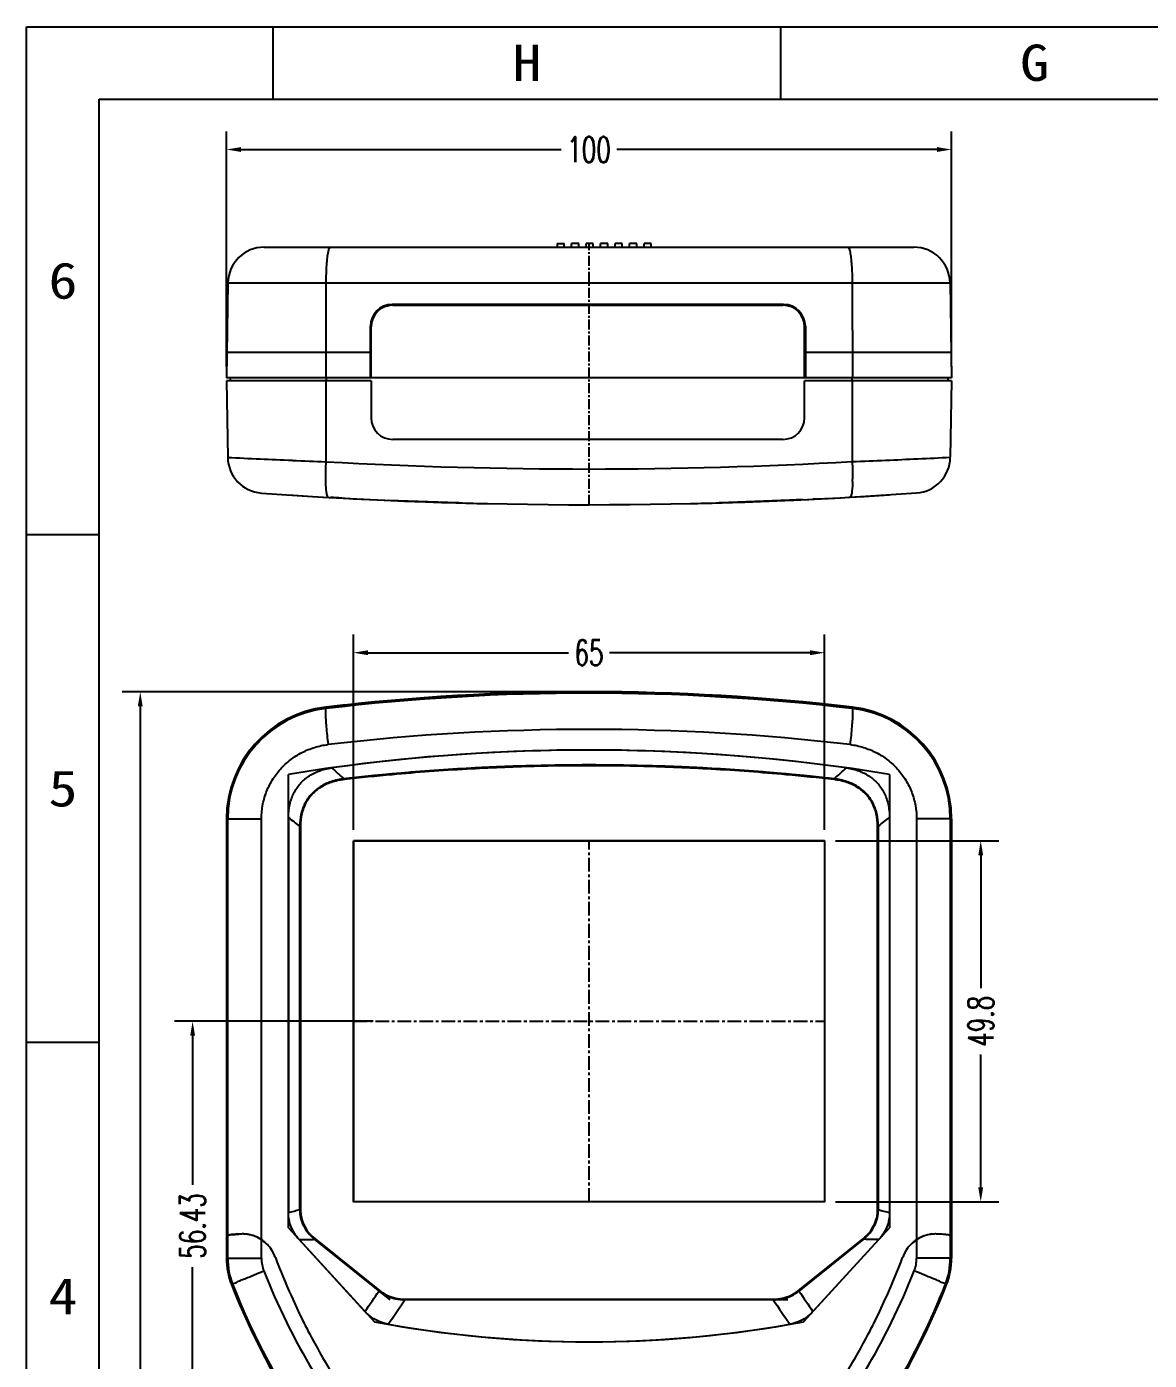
# Model space of a CAD drawing. Header units: millimetres. Extents: x 7503 to 9058, y 3855 to 4325.
# Drawn here: x 7503.3 to 7658.1, y 4091.6 to 4275.4 of the extents above; entities that cross this region are included whole.
import ezdxf
from ezdxf.enums import TextEntityAlignment as Align

# ---------------------------------------------------------------- set-up
doc = ezdxf.new("R2010")
doc.units = ezdxf.units.MM
doc.linetypes.add('CENTER', pattern=[0.6, 0.375, -0.075, 0.075, -0.075])
doc.layers.add('03___PRT_ALL_CURVES', color=7, linetype='Continuous')
doc.layers.add('8', color=7, linetype='Continuous')
doc.styles.add('romans', font='romans.shx', dxfattribs={"width": 0.67, "bigfont": 'fangsong.shx'})
doc.styles.add('TEXTSTYLE_0', font='txt', dxfattribs={"width": 0.8})
doc.dimstyles.new('MSTD', dxfattribs={"dimtxt": 3.5, "dimasz": 2, "dimexe": 2.5, "dimexo": 1.5, "dimgap": 1, "dimtad": 0, "dimdsep": 46, "dimtxsty": 'romans', "dimcen": 0, "dimclrd": 5, "dimclre": 5, "dimclrt": 3, "dimadec": 1, "dimazin": 0, "dimtfac": 0.5, "dimtmove": 0, "dimatfit": 3, "dimfxl": 0, "dimarcsym": 0})

# ---------------------------------------------------------------- blocks, each defined once
blk = doc.blocks.new('SUN_6HWZ35TKK40GSGJE8VEUYAXIAKM')
at = {"color": 7, "linetype": 'Continuous'}
for p, q in [((-594, 420), (0, 420)), ((-594, 0), (-594, 420)), ((-560, 410), (-560, 420)), ((-490, 410), (-490, 420)), ((-584, 410), (-10, 410)), ((-584, 10), (-584, 410)), ((-594, 350), (-584, 350)), ((-594, 280), (-584, 280))]:
    blk.add_line(p, q, dxfattribs=at)
at = {"color": 2, "linetype": 'Continuous', "style": 'TEXTSTYLE_0', "width": 1.2}
for s, p, p2 in [('H', (-526.99, 412.53), (-522.99, 412.53)), ('G', (-456.99, 412.53), (-452.99, 412.53)), ('6', (-590.99, 382.5), (-586.99, 382.5)), ('5', (-590.99, 312.5), (-586.99, 312.5)), ('4', (-590.99, 242.5), (-586.99, 242.5))]:
    blk.add_text(s, height=5, dxfattribs=at).set_placement(p, p2, align=Align.FIT)
blk = doc.blocks.new('*D12')
at = {"color": 5, "lineweight": -2}
for p, q in [((10401.91, -657.64), (10339.02, -657.64)), ((10341.52, -659.64), (10341.52, -753.8)), ((10341.52, -859.35), (10341.52, -765.18)), ((10401.91, -861.35), (10339.02, -861.35))]:
    blk.add_line(p, q, dxfattribs=at)
at = {"color": 5}
for points in [[(10341.18, -659.64), (10341.85, -659.64), (10341.52, -657.64)], [(10341.18, -859.35), (10341.85, -859.35), (10341.52, -861.35)]]:
    blk.add_solid(points, dxfattribs=at)
at = {"layer": 'Defpoints', "color": 0}
for p in [(10403.41, -657.64), (10341.52, -861.35), (10403.41, -861.35)]:
    blk.add_point(p, dxfattribs=at)
at = {"color": 3, "insert": (10341.52, -759.49), "char_height": 3.5, "attachment_point": 5, "rotation": 90, "style": 'romans'}
blk.add_mtext('203.7', dxfattribs=at)
blk = doc.blocks.new('*D13')
at = {"color": 5, "lineweight": -2}
for p, q in [((10353.41, -612.83), (10353.41, -580.37)), ((10453.41, -612.83), (10453.41, -580.37)), ((10355.41, -582.87), (10399.56, -582.87)), ((10451.41, -582.87), (10407.26, -582.87))]:
    blk.add_line(p, q, dxfattribs=at)
at = {"color": 5}
for points in [[(10355.41, -582.53), (10355.41, -583.2), (10353.41, -582.87)], [(10451.41, -582.53), (10451.41, -583.2), (10453.41, -582.87)]]:
    blk.add_solid(points, dxfattribs=at)
at = {"layer": 'Defpoints', "color": 0}
for p in [(10453.41, -582.87), (10353.41, -614.33), (10453.41, -614.33)]:
    blk.add_point(p, dxfattribs=at)
at = {"color": 3, "insert": (10403.41, -582.87), "char_height": 3.5, "attachment_point": 5, "style": 'romans'}
blk.add_mtext('100', dxfattribs=at)
blk = doc.blocks.new('*D3')
at = {"color": 5, "lineweight": -2}
for p, q in [((10370.91, -676.65), (10370.91, -649.74)), ((10435.91, -676.65), (10435.91, -649.74)), ((10372.91, -652.24), (10400.57, -652.24)), ((10433.91, -652.24), (10406.25, -652.24))]:
    blk.add_line(p, q, dxfattribs=at)
at = {"color": 5}
for points in [[(10372.91, -651.9), (10372.91, -652.57), (10370.91, -652.24)], [(10433.91, -651.9), (10433.91, -652.57), (10435.91, -652.24)]]:
    blk.add_solid(points, dxfattribs=at)
at = {"layer": 'Defpoints', "color": 0}
for p in [(10435.91, -652.24), (10370.91, -678.15), (10435.91, -678.15)]:
    blk.add_point(p, dxfattribs=at)
at = {"color": 3, "insert": (10403.41, -652.24), "char_height": 3.5, "attachment_point": 5, "style": 'romans'}
blk.add_mtext('65', dxfattribs=at)
blk = doc.blocks.new('*D4')
at = {"color": 5, "lineweight": -2}
for p, q in [((10437.41, -678.15), (10459.94, -678.15)), ((10457.44, -680.15), (10457.44, -698.48)), ((10457.44, -725.95), (10457.44, -707.62)), ((10437.41, -727.95), (10459.94, -727.95))]:
    blk.add_line(p, q, dxfattribs=at)
at = {"color": 5}
for points in [[(10457.1, -680.15), (10457.77, -680.15), (10457.44, -678.15)], [(10457.1, -725.95), (10457.77, -725.95), (10457.44, -727.95)]]:
    blk.add_solid(points, dxfattribs=at)
at = {"layer": 'Defpoints', "color": 0}
for p in [(10435.91, -678.15), (10435.91, -727.95), (10457.44, -727.95)]:
    blk.add_point(p, dxfattribs=at)
at = {"color": 3, "insert": (10457.44, -703.05), "char_height": 3.5, "attachment_point": 5, "rotation": 90, "style": 'romans'}
blk.add_mtext('49.8', dxfattribs=at)
blk = doc.blocks.new('*D5')
at = {"color": 5, "lineweight": -2}
for p, q in [((10373.63, -703.05), (10346.24, -703.05)), ((10348.74, -705.05), (10348.74, -725.58)), ((10348.74, -757.48), (10348.74, -736.96)), ((10351.91, -759.48), (10346.24, -759.48))]:
    blk.add_line(p, q, dxfattribs=at)
at = {"color": 5}
for points in [[(10348.41, -705.05), (10349.08, -705.05), (10348.74, -703.05)], [(10348.41, -757.48), (10349.08, -757.48), (10348.74, -759.48)]]:
    blk.add_solid(points, dxfattribs=at)
at = {"layer": 'Defpoints', "color": 0}
for p in [(10375.13, -703.05), (10348.74, -759.48), (10353.41, -759.48)]:
    blk.add_point(p, dxfattribs=at)
at = {"color": 3, "insert": (10348.74, -731.27), "char_height": 3.5, "attachment_point": 5, "rotation": 90, "style": 'romans'}
blk.add_mtext('56.43', dxfattribs=at)

msp = doc.modelspace()

# ---------------------------------------------------------------- linework, layer by layer
at = {"color": 7, "linetype": 'Continuous'}
for p, q in [((7576.459, 4245.545), (7577.459, 4245.545)), ((7576.459, 4245.545), (7576.459, 4245.045)), ((7577.459, 4245.045), (7577.459, 4245.545)), ((7579.459, 4245.545), (7578.459, 4245.545)), ((7578.459, 4245.045), (7578.459, 4245.545)), ((7579.459, 4245.045), (7579.459, 4245.545)), ((7581.459, 4245.545), (7580.459, 4245.545)), ((7580.459, 4245.045), (7580.459, 4245.545)), ((7581.459, 4245.045), (7581.459, 4245.545)), ((7583.459, 4245.545), (7582.459, 4245.545)), ((7582.459, 4245.045), (7582.459, 4245.545)), ((7583.459, 4245.045), (7583.459, 4245.545)), ((7585.459, 4245.545), (7584.459, 4245.545)), ((7584.459, 4245.045), (7584.459, 4245.545)), ((7585.459, 4245.045), (7585.459, 4245.545)), ((7587.459, 4245.545), (7586.459, 4245.545)), ((7586.459, 4245.045), (7586.459, 4245.545)), ((7587.459, 4245.045), (7587.459, 4245.545)), ((7589.459, 4245.545), (7588.459, 4245.545)), ((7588.459, 4245.045), (7588.459, 4245.545)), ((7589.459, 4245.045), (7589.459, 4245.545)), ((7536.073, 4245.045), (7625.664, 4245.045)), ((7531.074, 4240.124), (7530.869, 4227.045)), ((7531.074, 4240.124), (7630.663, 4240.124)), ((7544.574, 4240.124), (7544.55, 4227.045)), ((7617.163, 4240.124), (7617.187, 4227.045)), ((7630.663, 4240.124), (7630.869, 4227.045)), ((7607.709, 4237.145), (7553.709, 4237.145)), ((7553.809, 4237.045), (7607.609, 4237.045)), ((7550.709, 4227.045), (7550.709, 4234.145)), ((7550.809, 4227.045), (7550.809, 4234.045)), ((7610.609, 4227.045), (7610.609, 4234.045)), ((7610.709, 4234.145), (7610.709, 4227.045)), ((7550.709, 4230.545), (7530.924, 4230.545)), ((7630.814, 4230.545), (7610.709, 4230.545)), ((7580.869, 4227.045), (7530.869, 4227.045)), ((7531.369, 4227.045), (7531.369, 4226.645)), ((7544.609, 4227.045), (7544.609, 4226.645)), ((7630.869, 4227.045), (7580.869, 4227.045)), ((7617.128, 4227.045), (7617.128, 4226.645)), ((7630.369, 4227.045), (7630.369, 4226.645)), ((7550.809, 4226.645), (7530.875, 4226.645)), ((7530.875, 4226.645), (7531.041, 4216.065)), ((7544.551, 4226.645), (7544.572, 4215.478)), ((7550.809, 4226.645), (7550.809, 4221.545)), ((7610.609, 4221.545), (7610.609, 4226.645)), ((7630.862, 4226.645), (7610.609, 4226.645)), ((7617.186, 4226.645), (7617.166, 4215.497)), ((7630.862, 4226.645), (7630.696, 4216.088)), ((7607.609, 4218.545), (7553.809, 4218.545)), ((7544.551, 4181.62), (7544.572, 4181.446)), ((7550.809, 4182.295), (7550.809, 4182.214)), ((7610.609, 4182.245), (7610.609, 4182.326)), ((7617.186, 4181.62), (7617.166, 4181.446)), ((7530.869, 4166.233), (7530.869, 4105.664)), ((7530.875, 4166.233), (7535.683, 4166.233)), ((7530.875, 4166.233), (7530.875, 4105.664)), ((7531.041, 4105.664), (7531.041, 4166.233)), ((7535.683, 4105.664), (7535.683, 4166.233)), ((7539.419, 4166.423), (7539.419, 4111.963)), ((7622.319, 4166.453), (7622.319, 4111.953)), ((7630.862, 4166.233), (7626.057, 4166.233)), ((7626.057, 4166.233), (7626.057, 4105.664)), ((7630.696, 4166.233), (7630.696, 4105.664)), ((7630.862, 4105.664), (7630.862, 4166.233)), ((7630.869, 4166.233), (7630.869, 4105.664)), ((7540.969, 4112.387), (7540.969, 4165.191)), ((7541.069, 4165.191), (7541.069, 4112.387)), ((7620.669, 4112.374), (7620.669, 4165.225)), ((7620.769, 4165.225), (7620.769, 4112.374)), ((7548.369, 4163.226), (7548.369, 4113.426)), ((7613.369, 4163.226), (7548.369, 4163.226)), ((7613.369, 4163.226), (7613.369, 4113.426)), ((7613.369, 4113.426), (7548.369, 4113.426)), ((7530.875, 4108.248), (7531.041, 4108.802)), ((7549.97, 4098.335), (7540.888, 4108.248)), ((7551.909, 4101.148), (7543.015, 4108.274)), ((7543.077, 4108.352), (7551.971, 4101.226)), ((7609.759, 4101.22), (7618.668, 4108.358)), ((7618.73, 4108.28), (7609.821, 4101.142)), ((7620.855, 4108.253), (7611.761, 4098.329)), ((7630.862, 4108.248), (7630.696, 4108.801)), ((7530.875, 4105.664), (7535.683, 4105.664)), ((7537.599, 4105.814), (7537.625, 4105.745)), ((7537.625, 4105.745), (7537.599, 4105.814)), ((7624.112, 4105.745), (7624.138, 4105.813)), ((7624.138, 4105.813), (7624.112, 4105.745)), ((7630.862, 4105.664), (7626.057, 4105.664)), ((7531.562, 4102.023), (7531.717, 4102.084)), ((7533.1, 4102.734), (7533.475, 4102.88)), ((7628.638, 4102.735), (7628.264, 4102.88)), ((7630.176, 4102.023), (7630.021, 4102.084)), ((7606.277, 4099.926), (7555.467, 4099.926)), ((7555.467, 4100.026), (7606.277, 4100.026))]:
    msp.add_line(p, q, dxfattribs=at)
at = {"color": 52, "linetype": 'Continuous'}
msp.add_line((7551.019, 4182.322), (7551.019, 4182.214), dxfattribs=at)
at = {"color": 1, "linetype": 'CENTER', "ltscale": 5.05968}
for p, q in [((7580.869, 4113.426), (7580.869, 4163.226)), ((7548.369, 4138.326), (7613.369, 4138.326))]:
    msp.add_line(p, q, dxfattribs=at)
msp.add_lwpolyline([(7548.369, 4163.226), (7613.369, 4163.226), (7613.369, 4113.426), (7548.369, 4113.426)], close=True)
at = {"color": 7, "linetype": 'Continuous'}
for centre, radius, start, end in [((7536.073, 4240.045), 5, 90, 179.1), ((7625.664, 4240.045), 5, 0.9, 90), ((7553.709, 4234.145), 3, 90, 180), ((7553.809, 4234.045), 3, 90, 180), ((7607.609, 4234.045), 3, 0, 90), ((7607.709, 4234.145), 3, 0, 90), ((7553.809, 4221.545), 3, 180, 270), ((7607.609, 4221.545), 3, 270, 0), ((7596.996, 5581.653), 1367.18, 267.234876, 267.608901), ((7536.04, 4216.143), 5, 180.9, 265.90159), ((7564.283, 5581.319), 1366.846, 272.410876, 272.785045), ((7625.697, 4216.166), 5, 274.12779, 359.1), ((7597.209, 5586.855), 1372.387, 267.609104, 267.801918), ((7580.706, 4860.145), 645.678, 266.79183, 273.237022), ((7564.056, 5586.8), 1372.332, 272.217905, 272.410698), ((7570.933, 4213.307), 26.42, 180.61101, 181.22582), ((7590.803, 4213.312), 26.423, 358.80385, 359.41831), ((7580.709, 4839.543), 629.998, 265.901591, 274.127792), ((7580.869, 3874.164), 309.6, 83.26329, 96.73671), ((7580.87, 3871.823), 311.743, 83.31398, 96.68647), ((7580.869, 3874.164), 309.466, 85.04301, 95.01633), ((7546.369, 4166.233), 15.5, 96.73671, 180), ((7546.369, 4166.233), 15.494, 96.73671, 180), ((7546.359, 4166.233), 15.318, 96.69982, 179.99761), ((7580.869, 3874.164), 309.594, 95.57185, 96.73671), ((7580.869, 3874.164), 309.594, 83.26329, 84.48753), ((7615.379, 4166.233), 15.318, 0.00239, 83.30049), ((7615.369, 4166.233), 15.494, 0, 83.26329), ((7615.369, 4166.233), 15.5, 0, 83.26329), ((7580.871, 3866.912), 311.655, 83.36775, 96.6327), ((7580.869, 3917.519), 258.204, 82.09357, 97.90154), ((7580.869, 3874.178), 299.486, 88.54932, 91.44636), ((7947.016, 4625.577), 604.894, 228.395167, 228.61237), ((7580.889, 3874.002), 299.663, 95.20762, 96.476), ((7580.889, 3874.002), 299.563, 95.20762, 96.476), ((7580.879, 3874.112), 299.553, 93.22487, 95.20774), ((7580.879, 3874.112), 299.453, 93.22487, 95.20774), ((7580.863, 3874.39), 299.274, 91.4463, 93.22475), ((7580.863, 3874.39), 299.174, 91.4463, 93.22475), ((7580.869, 3874.178), 299.386, 88.54932, 91.44636), ((7580.874, 3874.39), 299.174, 86.77093, 88.54938), ((7580.874, 3874.39), 299.274, 86.77093, 88.54938), ((7580.858, 3874.111), 299.453, 84.78792, 86.77081), ((7580.858, 3874.111), 299.553, 84.78792, 86.77081), ((7580.849, 3874.002), 299.563, 83.51967, 84.78805), ((7580.849, 3874.002), 299.663, 83.51968, 84.78805), ((7226.358, 4612.406), 587.336, 311.386903, 311.610519), ((7750.57, 4430.47), 338.091, 231.35165, 231.6872), ((7419.983, 4420.384), 324.686, 308.19947, 308.54836), ((7532.583, 4139.953), 28.813, 283.7231, 286.91935), ((7629.186, 4140.306), 29.173, 253.22895, 256.38389), ((7534.268, 4077.521), 31.511, 92.42394, 93.10776), ((7533.118, 4104.542), 4.465, 84.86767, 92.35033), ((7533.113, 4104.485), 4.522, 82.32625, 84.8696), ((7533.106, 4104.432), 4.576, 76.53944, 82.31921), ((7533.092, 4104.375), 4.635, 73.46555, 76.54363), ((7533.079, 4104.33), 4.682, 67.56329, 73.46234), ((7533.056, 4104.272), 4.743, 64.70108, 67.5723), ((7533.031, 4104.221), 4.8, 56.46555, 64.69807), ((7532.929, 4104.066), 4.986, 20.52223, 56.47267), ((7532.929, 4104.065), 4.987, 45.84413, 56.476), ((7532.944, 4104.08), 4.966, 42.56657, 45.84569), ((7532.93, 4104.068), 4.984, 34.47116, 42.56507), ((7628.807, 4104.065), 4.985, 123.48017, 159.47715), ((7628.806, 4104.067), 4.984, 137.42769, 145.51529), ((7628.793, 4104.079), 4.966, 134.12852, 137.42624), ((7628.808, 4104.064), 4.987, 123.4767, 134.13003), ((7628.707, 4104.215), 4.805, 112.38839, 123.47446), ((7628.661, 4104.322), 4.689, 108.9123, 112.36308), ((7628.643, 4104.379), 4.629, 100.94174, 108.92279), ((7628.626, 4104.457), 4.549, 97.7038, 100.92982), ((7628.619, 4104.528), 4.478, 87.66051, 97.72899), ((7627.469, 4077.499), 31.531, 86.89292, 87.57698), ((7540.869, 4105.664), 10, 180, 201.36295), ((7540.869, 4105.664), 9.994, 180, 201.36295), ((7540.863, 4105.664), 9.822, 180.00001, 201.37445), ((7540.471, 4105.664), 4.788, 180.00262, 201.55138), ((7532.937, 4104.072), 4.976, 31.2249, 34.4715), ((7532.909, 4104.056), 5.008, 20.55434, 31.22311), ((7624.691, 4138.451), 93.006, 200.58865, 204.13221), ((7537.047, 4138.451), 93.006, 335.86733, 339.41135), ((7628.827, 4104.055), 5.008, 148.79787, 159.44494), ((7628.8, 4104.071), 4.976, 145.51498, 148.79623), ((7621.267, 4105.664), 4.79, 338.45235, 359.99349), ((7620.874, 4105.664), 9.822, 338.62548, 359.99998), ((7620.869, 4105.664), 9.994, 338.63705, 0), ((7620.869, 4105.664), 10, 338.63705, 0), ((7623.867, 4138.587), 94.448, 201.54364, 210.89897), ((7537.84, 4138.604), 94.485, 329.10263, 338.45436), ((7624.685, 4138.449), 100, 201.36295, 210.66664), ((7624.685, 4138.449), 99.994, 201.36295, 210.66664), ((7624.624, 4138.467), 99.777, 201.38535, 210.69341), ((7537.11, 4138.469), 99.781, 329.30659, 338.61426), ((7537.052, 4138.449), 99.994, 329.33336, 338.63705), ((7537.052, 4138.449), 100, 329.33336, 338.63705), ((7624.68, 4138.446), 92.994, 204.13235, 206.36517), ((7140.675, 4382.53), 498.286, 325.22581, 325.61857), ((8020.943, 4382.564), 498.216, 214.39249, 214.78546), ((7537.057, 4138.446), 92.994, 333.6347, 335.86719), ((7133.427, 4385.966), 509.84, 325.41394, 325.8724), ((8034.411, 4390.28), 517.305, 214.1445, 214.59625), ((7624.661, 4138.437), 92.974, 206.36513, 207.72439), ((7580.869, 4254.155), 160.013, 260.03007, 279.97252), ((7537.076, 4138.437), 92.974, 332.27538, 333.63474), ((7624.705, 4138.46), 93.023, 207.72443, 211.31543), ((7537.032, 4138.46), 93.023, 328.68457, 332.27535)]:
    msp.add_arc(centre, radius, start, end, dxfattribs=at)
for centre, start_param, end_param in [((7536.04, 4108.798), 2.2408972, 3.1258847), ((7625.697, 4108.797), 6.2988933, 7.1840852)]:
    msp.add_ellipse(centre, major_axis=(5, 0), ratio=0.0524078, start_param=start_param, end_param=end_param, dxfattribs=at)
for points, start_tangent, end_tangent in [([(7545.161, 4245.045), (7545.011, 4244.878), (7544.87, 4244.388), (7544.749, 4243.608), (7544.656, 4242.59), (7544.596, 4241.402), (7544.574, 4240.124)], (-1, 0), (-0.0018428, -0.9999983)), ([(7616.576, 4245.045), (7616.727, 4244.878), (7616.867, 4244.388), (7616.988, 4243.608), (7617.081, 4242.59), (7617.141, 4241.402), (7617.163, 4240.124)], (1, 0), (0.0018428, -0.9999983)), ([(7544.572, 4215.478), (7544.522, 4214.207), (7544.514, 4213.025)], (-0.0542865, -0.9985254), (0.010973, -0.9999398)), ([(7617.166, 4215.497), (7617.216, 4214.225), (7617.224, 4213.044)], (0.0547909, -0.9984978), (-0.0104608, -0.9999453)), ([(7544.519, 4212.742), (7544.549, 4212.011), (7544.624, 4211.232), (7544.735, 4210.739), (7544.874, 4210.565)], (0.0216979, -0.9997646), (0.9983809, -0.0568829)), ([(7617.22, 4212.76), (7617.19, 4212.03), (7617.115, 4211.25), (7617.005, 4210.757), (7616.866, 4210.583)], (-0.0211799, -0.9997757), (-0.9983499, -0.0574235)), ([(7544.572, 4181.446), (7544.522, 4181.253), (7544.514, 4180.744), (7544.549, 4179.953), (7544.624, 4178.932), (7544.735, 4177.748), (7544.874, 4176.481)], (-0.9255494, -0.3786269), (0.1160526, -0.9932431)), ([(7553.809, 4182.445), (7553.036, 4182.378), (7552.305, 4182.316), (7551.687, 4182.265), (7551.212, 4182.23), (7550.91, 4182.212), (7550.809, 4182.214)], (-0.9961698, -0.0874397), (0, 1)), ([(7610.508, 4182.243), (7610.206, 4182.26), (7609.731, 4182.295), (7609.113, 4182.345), (7608.382, 4182.406), (7607.609, 4182.473)], (-0.9656307, 0.2599181), (-0.9962598, 0.0864078)), ([(7610.609, 4182.245), (7610.508, 4182.243)], (0, -1), (-0.9656307, 0.2599181)), ([(7617.166, 4181.446), (7617.216, 4181.253), (7617.224, 4180.744), (7617.19, 4179.953), (7617.115, 4178.932), (7617.005, 4177.749), (7616.866, 4176.481)], (0.9264198, -0.3764923), (-0.1160378, -0.9932448)), ([(7535.683, 4166.233), (7535.854, 4168.095), (7536.362, 4169.899), (7537.19, 4171.582), (7538.312, 4173.09), (7539.69, 4174.371), (7541.28, 4175.384), (7543.028, 4176.095), (7544.874, 4176.481)], (0.000108, 1), (0.993294, 0.1156159)), ([(7616.866, 4176.481), (7618.712, 4176.096), (7620.46, 4175.384), (7622.05, 4174.371), (7623.428, 4173.09), (7624.55, 4171.582), (7625.379, 4169.898), (7625.886, 4168.095), (7626.057, 4166.233)], (0.9932952, -0.1156056), (0.0001107, -1)), ([(7539.419, 4166.423), (7539.615, 4168.233), (7540.169, 4169.787), (7541.016, 4171.051), (7542.146, 4172.064), (7543.605, 4172.828), (7545.373, 4173.272)], (0.0000005, 1), (0.9904892, 0.1375902)), ([(7547.09, 4171.753), (7545.283, 4171.358), (7543.79, 4170.652), (7542.626, 4169.696), (7541.745, 4168.475), (7541.17, 4166.956), (7540.969, 4165.191)], (-0.9936191, -0.1127875), (0.0000008, -1)), ([(7620.769, 4165.225), (7620.568, 4166.985), (7619.992, 4168.499), (7619.112, 4169.713), (7617.95, 4170.662), (7616.465, 4171.359), (7614.669, 4171.75)], (0.000001, 1), (-0.9936106, 0.1128625)), ([(7616.386, 4173.269), (7618.123, 4172.836), (7619.538, 4172.111), (7620.654, 4171.143), (7621.526, 4169.889), (7622.111, 4168.305), (7622.319, 4166.453)], (0.9904775, -0.1376747), (0.0000005, -1)), ([(7547.102, 4171.654), (7545.315, 4171.263), (7543.843, 4170.568), (7542.698, 4169.627), (7541.833, 4168.427), (7541.267, 4166.933), (7541.069, 4165.191)], (-0.9936193, -0.1127861), (0.0000004, -1)), ([(7620.669, 4165.225), (7620.47, 4166.961), (7619.904, 4168.451), (7619.039, 4169.644), (7617.897, 4170.577), (7616.433, 4171.265), (7614.658, 4171.651)], (0.0000005, 1), (-0.9936107, 0.1128614)), ([(7540.888, 4108.248), (7540.249, 4109.084), (7539.79, 4109.99), (7539.512, 4110.958), (7539.419, 4111.963)], (-0.6756008, 0.7372677), (0, 1)), ([(7540.969, 4112.387), (7541.097, 4111.239), (7541.476, 4110.169)], (0, -1), (0.4374212, -0.8992567)), ([(7541.069, 4112.387), (7541.195, 4111.262), (7541.572, 4110.2), (7542.195, 4109.226), (7543.077, 4108.352)], (0, -1), (0.7804171, -0.6252593)), ([(7618.668, 4108.358), (7619.548, 4109.23), (7620.168, 4110.199), (7620.543, 4111.255), (7620.669, 4112.374)], (0.7804214, 0.6252539), (0, 1)), ([(7620.264, 4110.168), (7620.641, 4111.233), (7620.769, 4112.374)], (0.4375683, 0.8991852), (0, 1)), ([(7622.319, 4111.953), (7622.226, 4110.953), (7621.949, 4109.99), (7621.492, 4109.088), (7620.855, 4108.253)], (0, -1), (-0.6755916, -0.737276)), ([(7541.476, 4110.169), (7541.482, 4110.156), (7542.117, 4109.163), (7543.014, 4108.274)], (0.4374212, -0.8992567), (0.780404, -0.6252756)), ([(7618.73, 4108.28), (7619.625, 4109.167), (7620.258, 4110.155), (7620.264, 4110.168)], (0.7804125, 0.625265), (0.4375683, 0.8991852)), ([(7531.041, 4108.802), (7531.181, 4108.86), (7531.557, 4108.914), (7532.152, 4108.963), (7532.56, 4108.985)], (0.2871286, 0.9578921), (0.998574, 0.0533859)), ([(7535.683, 4108.223), (7535.015, 4108.592), (7534.294, 4108.851), (7533.582, 4108.983), (7532.935, 4109.003)], (-0.8337937, 0.5520761), (-0.9991388, -0.041493)), ([(7540.888, 4108.248), (7541.592, 4108.247), (7542.302, 4108.255), (7543.014, 4108.274)], (0.9999793, -0.0064357), (0.9993889, 0.0349546)), ([(7620.855, 4108.253), (7620.166, 4108.253), (7619.458, 4108.261), (7618.73, 4108.28)], (-0.999982, -0.0060028), (-0.9993854, 0.035055)), ([(7628.802, 4109.002), (7628.147, 4108.981), (7627.439, 4108.849), (7626.722, 4108.591), (7626.057, 4108.224)], (-0.9991395, 0.0414756), (-0.8342496, -0.5513869)), ([(7630.696, 4108.801), (7630.557, 4108.858), (7630.18, 4108.913), (7629.586, 4108.962), (7629.178, 4108.984)], (-0.2871286, 0.9578921), (-0.9985747, 0.0533726)), ([(7533.475, 4102.88), (7534.671, 4103.369), (7536.018, 4103.905)], (0.9311746, 0.3645735), (0.9305159, 0.3662514)), ([(7628.264, 4102.88), (7627.068, 4103.369), (7625.722, 4103.905)], (-0.93111, 0.3647385), (-0.9305057, 0.3662774)), ([(7531.717, 4102.084), (7531.929, 4102.208), (7532.533, 4102.481), (7533.1, 4102.734)], (0.1708267, 0.9853011), (0.9294359, 0.3689837)), ([(7630.021, 4102.084), (7629.809, 4102.208), (7629.205, 4102.482), (7628.638, 4102.735)], (-0.1676842, 0.9858408), (-0.9293887, 0.3691024)), ([(7551.909, 4101.148), (7552.951, 4100.487), (7553.543, 4100.241)], (0.7804305, -0.6252425), (0.9446504, -0.3280787)), ([(7551.971, 4101.226), (7552.995, 4100.577), (7554.188, 4100.162), (7555.467, 4100.026)], (0.7804305, -0.6252426), (1, -0.0000007)), ([(7553.543, 4100.241), (7554.167, 4100.065), (7555.467, 4099.926)], (0.9446504, -0.3280787), (1, -0.0000014)), ([(7606.277, 4100.026), (7607.552, 4100.162), (7608.74, 4100.574), (7609.759, 4101.22)], (1, 0.0000004), (0.7804305, 0.6252425)), ([(7606.277, 4099.926), (7607.573, 4100.064), (7608.195, 4100.24)], (1, 0.0000008), (0.9446873, 0.3279723)), ([(7608.195, 4100.24), (7608.783, 4100.484), (7609.821, 4101.142)], (0.9446873, 0.3279723), (0.7804306, 0.6252424)), ([(7553.165, 4096.558), (7552.01, 4096.892), (7550.918, 4097.495), (7549.97, 4098.335)], (-0.9848914, 0.173173), (-0.67559, 0.7372776)), ([(7611.761, 4098.329), (7610.818, 4097.492), (7609.73, 4096.892), (7608.579, 4096.56)], (-0.67559, -0.7372775), (-0.9848835, -0.173218))]:
    msp.add_spline(points, degree=3, dxfattribs=dict(at, start_tangent=start_tangent, end_tangent=end_tangent))
at = {"layer": '03___PRT_ALL_CURVES', "color": 40, "linetype": 'Continuous'}
for p, q in [((7539.489, 4210.895), (7542.72, 4210.691)), ((7542.72, 4210.691), (7545.027, 4210.556)), ((7616.712, 4210.575), (7618.824, 4210.699)), ((7618.824, 4210.699), (7622.249, 4210.916)), ((7553.235, 4210.144), (7553.165, 4210.147)), ((7562.77, 4209.8), (7553.235, 4210.144)), ((7562.906, 4209.797), (7562.77, 4209.8)), ((7598.97, 4209.81), (7598.834, 4209.806)), ((7608.508, 4210.159), (7598.97, 4209.81)), ((7610.326, 4210.242), (7608.508, 4210.159)), ((7539.419, 4109.851), (7539.419, 4172.374)), ((7622.319, 4172.374), (7622.319, 4109.851)), ((7540.969, 4112.387), (7540.969, 4165.191)), ((7620.769, 4165.225), (7620.769, 4112.374)), ((7539.419, 4109.851), (7551.285, 4096.901)), ((7610.452, 4096.901), (7622.319, 4109.851)), ((7553.434, 4099.926), (7543.015, 4108.274)), ((7618.73, 4108.28), (7609.821, 4101.142)), ((7608.303, 4099.926), (7555.467, 4099.926))]:
    msp.add_line(p, q, dxfattribs=at)
for centre, radius, start, end in [((7580.692, 4839.183), 629.638, 266.752827, 268.36414), ((7580.726, 4839.183), 629.637, 271.665174, 273.276487), ((7580.686, 4838.846), 629.301, 268.380979, 268.741986), ((7580.733, 4838.845), 629.3, 271.287667, 271.648294), ((7580.869, 3917.726), 258, 80.75486, 99.24514), ((7580.869, 3874.164), 299.5, 83.50671, 96.48893), ((7580.869, 4254.142), 160, 259.34493, 280.65507)]:
    msp.add_arc(centre, radius, start, end, dxfattribs=at)
at = {"layer": '03___PRT_ALL_CURVES', "color": 40, "linetype": 'Continuous', "extrusion": (0, 0, -1)}
for major_axis, start_param, end_param in [((629.998, 0), 1.6246966, 1.6271364), ((-629.998, 0), -1.6207818, -1.6201053)]:
    msp.add_ellipse((7580.709, 4839.543), major_axis=major_axis, ratio=1, start_param=start_param, end_param=end_param, dxfattribs=at)
at = {"layer": '8', "color": 1, "linetype": 'CENTER', "ltscale": 3.6576}
msp.add_line((7580.869, 4209.545), (7580.869, 4245.545), dxfattribs=at)
at = {"layer": '8', "color": 7}
msp.add_line((7606.207, 4237.044), (7607.608, 4237.044), dxfattribs=at)

# ---------------------------------------------------------------- block references
msp.add_blockref('SUN_6HWZ35TKK40GSGJE8VEUYAXIAKM', (8097.309, 3855.448))

# ---------------------------------------------------------------- dimensions: what is measured, and where the dimension line sits
for base, p1, p2, picture, middle in [((7630.869, 4258.51), (7530.869, 4227.045), (7630.869, 4227.045), '*D13', (7580.869, 4258.51)), ((7613.369, 4189.141), (7548.369, 4163.226), (7613.369, 4163.226), '*D3', (7580.869, 4189.141))]:
    dim = msp.add_linear_dim(base=base, p1=p1, p2=p2, dimstyle='MSTD')
    dim.commit()
    dim.dimension.update_dxf_attribs({"geometry": picture, "text_midpoint": middle, "insert": (-2822.543, 4841.378)})
for base, p1, p2, picture, middle in [((7518.975, 3980.032), (7580.869, 4183.734), (7580.869, 3980.032), '*D12', (7518.975, 4081.883)), ((7634.893, 4113.426), (7613.369, 4163.226), (7613.369, 4113.426), '*D4', (7634.893, 4138.326)), ((7526.201, 4081.898), (7552.582, 4138.326), (7530.869, 4081.898), '*D5', (7526.201, 4110.112))]:
    dim = msp.add_linear_dim(base=base, p1=p1, p2=p2, angle=90, dimstyle='MSTD')
    dim.commit()
    dim.dimension.update_dxf_attribs({"geometry": picture, "text_midpoint": middle, "insert": (-2822.543, 4841.378)})

doc.saveas('drawing.dxf')
